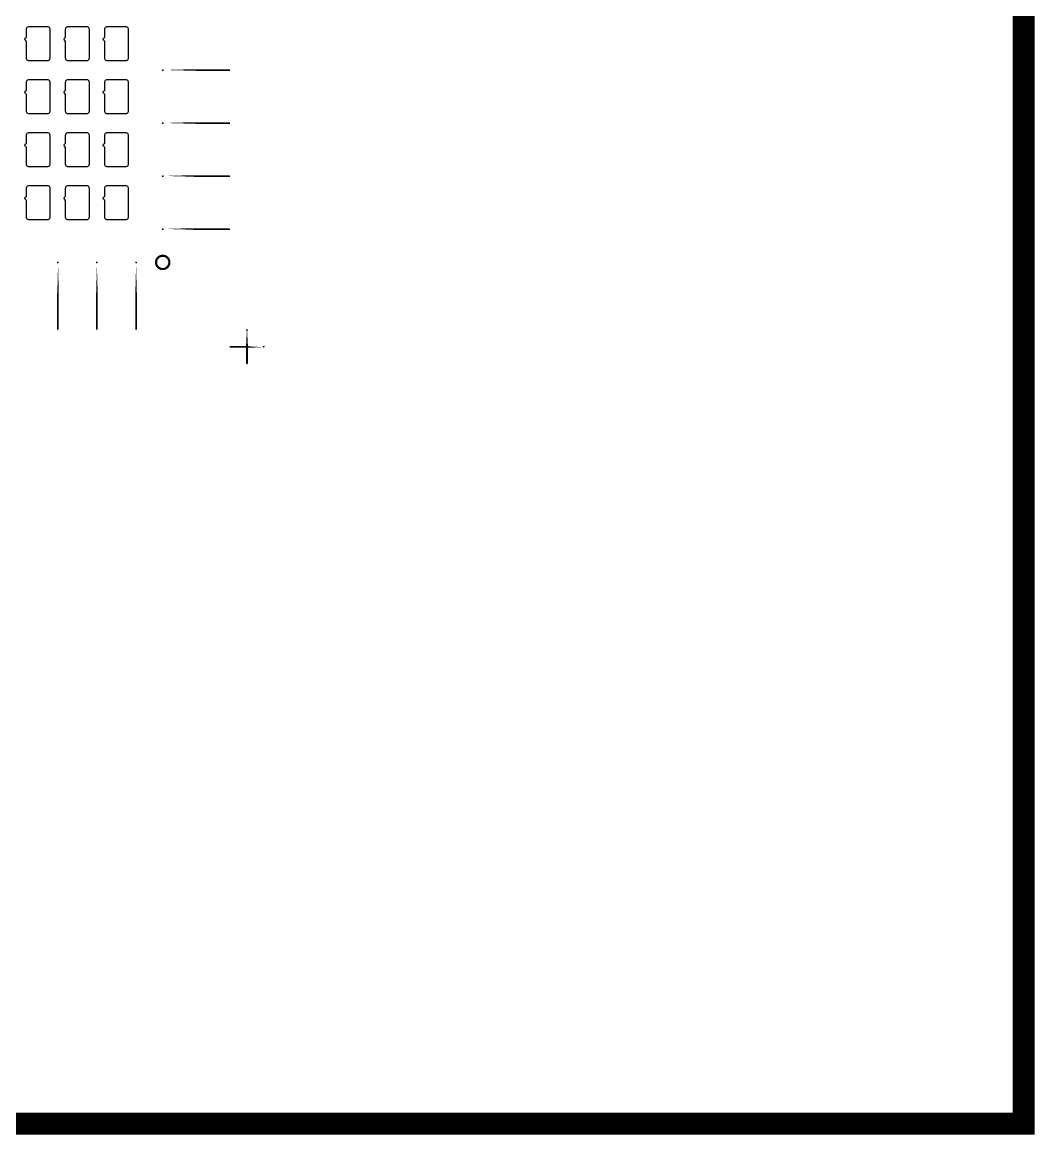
# Model space of a CAD drawing. Extents: x 11 to 212, y 11 to 212.
# Drawn here: x 166.1 to 211.7, y 10.7 to 60.8 of the extents above; entities that cross this region are included whole.
import ezdxf

# ---------------------------------------------------------------- set-up
doc = ezdxf.new("R2010")
doc.units = 0
doc.layers.get('0').update_dxf_attribs({"linetype": 'continuous'})
doc.layers.add('C2', color=7, linetype='continuous')

# ---------------------------------------------------------------- blocks, each defined once
blk = doc.blocks.new('cutlineendpoint')
at = {"const_width": 0.04}
blk.add_lwpolyline([(-0.02, 0, 1), (0.02, 0, 1)], format="xyb", close=True, dxfattribs=at)

msp = doc.modelspace()

# ---------------------------------------------------------------- linework, layer by layer
at = {"layer": 'C2'}
for points, const_width in [([(11.2, 211.2), (211.2, 211.2), (211.2, 11.2), (11.2, 11.2)], 1), ([(172.4, 58.659), (175.4, 58.659)], 0.08), ([(172.4, 56.271), (175.4, 56.271)], 0.08), ([(172.4, 53.882), (175.4, 53.882)], 0.08), ([(172.4, 51.494), (175.4, 51.494)], 0.08), ([(167.671, 50), (167.671, 47)], 0.08), ([(169.435, 50), (169.435, 47)], 0.08), ([(171.2, 50), (171.2, 47)], 0.08), ([(176.2, 46.95), (176.2, 45.45)], 0.08), ([(176.95, 46.2), (175.45, 46.2)], 0.08)]:
    msp.add_lwpolyline(points, close=True, dxfattribs=dict(at, const_width=const_width))
for points in [[(167.2, 60.629), (167.23, 60.625), (167.259, 60.614), (167.283, 60.595), (167.302, 60.571), (167.314, 60.542), (167.318, 60.512), (167.318, 59.194), (167.314, 59.164), (167.302, 59.135), (167.283, 59.111), (167.259, 59.092), (167.23, 59.08), (167.2, 59.076), (166.376, 59.076), (166.346, 59.08), (166.318, 59.092), (166.293, 59.111), (166.275, 59.135), (166.263, 59.164), (166.259, 59.194), (166.259, 59.967), (166.241, 59.971), (166.207, 60.006), (166.194, 60.053), (166.207, 60.1), (166.241, 60.134), (166.259, 60.139), (166.259, 60.512), (166.263, 60.542), (166.275, 60.571), (166.293, 60.595), (166.318, 60.614), (166.346, 60.625), (166.376, 60.629)], [(168.965, 60.629), (168.995, 60.625), (169.024, 60.614), (169.048, 60.595), (169.067, 60.571), (169.078, 60.542), (169.082, 60.512), (169.082, 59.194), (169.078, 59.164), (169.067, 59.135), (169.048, 59.111), (169.024, 59.092), (168.995, 59.08), (168.965, 59.076), (168.141, 59.076), (168.111, 59.08), (168.082, 59.092), (168.058, 59.111), (168.039, 59.135), (168.028, 59.164), (168.024, 59.194), (168.024, 59.967), (168.006, 59.971), (167.971, 60.006), (167.959, 60.053), (167.971, 60.1), (168.006, 60.134), (168.024, 60.139), (168.024, 60.512), (168.028, 60.542), (168.039, 60.571), (168.058, 60.595), (168.082, 60.614), (168.111, 60.625), (168.141, 60.629)], [(170.729, 60.629), (170.76, 60.625), (170.788, 60.614), (170.813, 60.595), (170.831, 60.571), (170.843, 60.542), (170.847, 60.512), (170.847, 59.194), (170.843, 59.164), (170.831, 59.135), (170.813, 59.111), (170.788, 59.092), (170.76, 59.08), (170.729, 59.076), (169.906, 59.076), (169.875, 59.08), (169.847, 59.092), (169.823, 59.111), (169.804, 59.135), (169.792, 59.164), (169.788, 59.194), (169.788, 59.967), (169.771, 59.971), (169.736, 60.006), (169.724, 60.053), (169.736, 60.1), (169.771, 60.134), (169.788, 60.139), (169.788, 60.512), (169.792, 60.542), (169.804, 60.571), (169.823, 60.595), (169.847, 60.614), (169.875, 60.625), (169.906, 60.629)], [(167.2, 58.241), (167.23, 58.237), (167.259, 58.225), (167.283, 58.207), (167.302, 58.182), (167.314, 58.154), (167.318, 58.124), (167.318, 56.806), (167.314, 56.775), (167.302, 56.747), (167.283, 56.723), (167.259, 56.704), (167.23, 56.692), (167.2, 56.688), (166.376, 56.688), (166.346, 56.692), (166.318, 56.704), (166.293, 56.723), (166.275, 56.747), (166.263, 56.775), (166.259, 56.806), (166.259, 57.578), (166.241, 57.583), (166.207, 57.618), (166.194, 57.665), (166.207, 57.712), (166.241, 57.746), (166.259, 57.751), (166.259, 58.124), (166.263, 58.154), (166.275, 58.182), (166.293, 58.207), (166.318, 58.225), (166.346, 58.237), (166.376, 58.241)], [(168.965, 58.241), (168.995, 58.237), (169.024, 58.225), (169.048, 58.207), (169.067, 58.182), (169.078, 58.154), (169.082, 58.124), (169.082, 56.806), (169.078, 56.775), (169.067, 56.747), (169.048, 56.723), (169.024, 56.704), (168.995, 56.692), (168.965, 56.688), (168.141, 56.688), (168.111, 56.692), (168.082, 56.704), (168.058, 56.723), (168.039, 56.747), (168.028, 56.775), (168.024, 56.806), (168.024, 57.578), (168.006, 57.583), (167.971, 57.618), (167.959, 57.665), (167.971, 57.712), (168.006, 57.746), (168.024, 57.751), (168.024, 58.124), (168.028, 58.154), (168.039, 58.182), (168.058, 58.207), (168.082, 58.225), (168.111, 58.237), (168.141, 58.241)], [(170.729, 58.241), (170.76, 58.237), (170.788, 58.225), (170.813, 58.207), (170.831, 58.182), (170.843, 58.154), (170.847, 58.124), (170.847, 56.806), (170.843, 56.775), (170.831, 56.747), (170.813, 56.723), (170.788, 56.704), (170.76, 56.692), (170.729, 56.688), (169.906, 56.688), (169.875, 56.692), (169.847, 56.704), (169.823, 56.723), (169.804, 56.747), (169.792, 56.775), (169.788, 56.806), (169.788, 57.578), (169.771, 57.583), (169.736, 57.618), (169.724, 57.665), (169.736, 57.712), (169.771, 57.746), (169.788, 57.751), (169.788, 58.124), (169.792, 58.154), (169.804, 58.182), (169.823, 58.207), (169.847, 58.225), (169.875, 58.237), (169.906, 58.241)], [(167.2, 55.853), (167.23, 55.849), (167.259, 55.837), (167.283, 55.818), (167.302, 55.794), (167.314, 55.766), (167.318, 55.735), (167.318, 54.418), (167.314, 54.387), (167.302, 54.359), (167.283, 54.334), (167.259, 54.316), (167.23, 54.304), (167.2, 54.3), (166.376, 54.3), (166.346, 54.304), (166.318, 54.316), (166.293, 54.334), (166.275, 54.359), (166.263, 54.387), (166.259, 54.418), (166.259, 55.19), (166.241, 55.195), (166.207, 55.229), (166.194, 55.276), (166.207, 55.324), (166.241, 55.358), (166.259, 55.363), (166.259, 55.735), (166.263, 55.766), (166.275, 55.794), (166.293, 55.818), (166.318, 55.837), (166.346, 55.849), (166.376, 55.853)], [(168.965, 55.853), (168.995, 55.849), (169.024, 55.837), (169.048, 55.818), (169.067, 55.794), (169.078, 55.766), (169.082, 55.735), (169.082, 54.418), (169.078, 54.387), (169.067, 54.359), (169.048, 54.334), (169.024, 54.316), (168.995, 54.304), (168.965, 54.3), (168.141, 54.3), (168.111, 54.304), (168.082, 54.316), (168.058, 54.334), (168.039, 54.359), (168.028, 54.387), (168.024, 54.418), (168.024, 55.19), (168.006, 55.195), (167.971, 55.229), (167.959, 55.276), (167.971, 55.324), (168.006, 55.358), (168.024, 55.363), (168.024, 55.735), (168.028, 55.766), (168.039, 55.794), (168.058, 55.818), (168.082, 55.837), (168.111, 55.849), (168.141, 55.853)], [(170.729, 55.853), (170.76, 55.849), (170.788, 55.837), (170.813, 55.818), (170.831, 55.794), (170.843, 55.766), (170.847, 55.735), (170.847, 54.418), (170.843, 54.387), (170.831, 54.359), (170.813, 54.334), (170.788, 54.316), (170.76, 54.304), (170.729, 54.3), (169.906, 54.3), (169.875, 54.304), (169.847, 54.316), (169.823, 54.334), (169.804, 54.359), (169.792, 54.387), (169.788, 54.418), (169.788, 55.19), (169.771, 55.195), (169.736, 55.229), (169.724, 55.276), (169.736, 55.324), (169.771, 55.358), (169.788, 55.363), (169.788, 55.735), (169.792, 55.766), (169.804, 55.794), (169.823, 55.818), (169.847, 55.837), (169.875, 55.849), (169.906, 55.853)], [(167.2, 53.465), (167.23, 53.461), (167.259, 53.449), (167.283, 53.43), (167.302, 53.406), (167.314, 53.378), (167.318, 53.347), (167.318, 52.029), (167.314, 51.999), (167.302, 51.971), (167.283, 51.946), (167.259, 51.928), (167.23, 51.916), (167.2, 51.912), (166.376, 51.912), (166.346, 51.916), (166.318, 51.928), (166.293, 51.946), (166.275, 51.971), (166.263, 51.999), (166.259, 52.029), (166.259, 52.802), (166.241, 52.807), (166.207, 52.841), (166.194, 52.888), (166.207, 52.935), (166.241, 52.97), (166.259, 52.974), (166.259, 53.347), (166.263, 53.378), (166.275, 53.406), (166.293, 53.43), (166.318, 53.449), (166.346, 53.461), (166.376, 53.465)], [(168.965, 53.465), (168.995, 53.461), (169.024, 53.449), (169.048, 53.43), (169.067, 53.406), (169.078, 53.378), (169.082, 53.347), (169.082, 52.029), (169.078, 51.999), (169.067, 51.971), (169.048, 51.946), (169.024, 51.928), (168.995, 51.916), (168.965, 51.912), (168.141, 51.912), (168.111, 51.916), (168.082, 51.928), (168.058, 51.946), (168.039, 51.971), (168.028, 51.999), (168.024, 52.029), (168.024, 52.802), (168.006, 52.807), (167.971, 52.841), (167.959, 52.888), (167.971, 52.935), (168.006, 52.97), (168.024, 52.974), (168.024, 53.347), (168.028, 53.378), (168.039, 53.406), (168.058, 53.43), (168.082, 53.449), (168.111, 53.461), (168.141, 53.465)], [(170.729, 53.465), (170.76, 53.461), (170.788, 53.449), (170.813, 53.43), (170.831, 53.406), (170.843, 53.378), (170.847, 53.347), (170.847, 52.029), (170.843, 51.999), (170.831, 51.971), (170.813, 51.946), (170.788, 51.928), (170.76, 51.916), (170.729, 51.912), (169.906, 51.912), (169.875, 51.916), (169.847, 51.928), (169.823, 51.946), (169.804, 51.971), (169.792, 51.999), (169.788, 52.029), (169.788, 52.802), (169.771, 52.807), (169.736, 52.841), (169.724, 52.888), (169.736, 52.935), (169.771, 52.97), (169.788, 52.974), (169.788, 53.347), (169.792, 53.378), (169.804, 53.406), (169.823, 53.43), (169.847, 53.449), (169.875, 53.461), (169.906, 53.465)]]:
    msp.add_lwpolyline(points, close=True, dxfattribs=at)
at = {"layer": 'C2', "const_width": 0.1}
msp.add_lwpolyline([(172.1, 50, 1), (172.7, 50, 1)], format="xyb", close=True, dxfattribs=at)

# ---------------------------------------------------------------- block references
at = {"layer": 'C2'}
for p in [(172.4, 58.659), (175.4, 58.659), (172.4, 56.271), (175.4, 56.271), (172.4, 53.882), (175.4, 53.882), (172.4, 51.494), (175.4, 51.494), (167.671, 50), (169.435, 50), (171.2, 50), (167.671, 47), (169.435, 47), (171.2, 47), (176.2, 46.95), (175.45, 46.2), (176.95, 46.2), (176.2, 45.45)]:
    msp.add_blockref('cutlineendpoint', p, dxfattribs=at)

doc.saveas('drawing.dxf')
